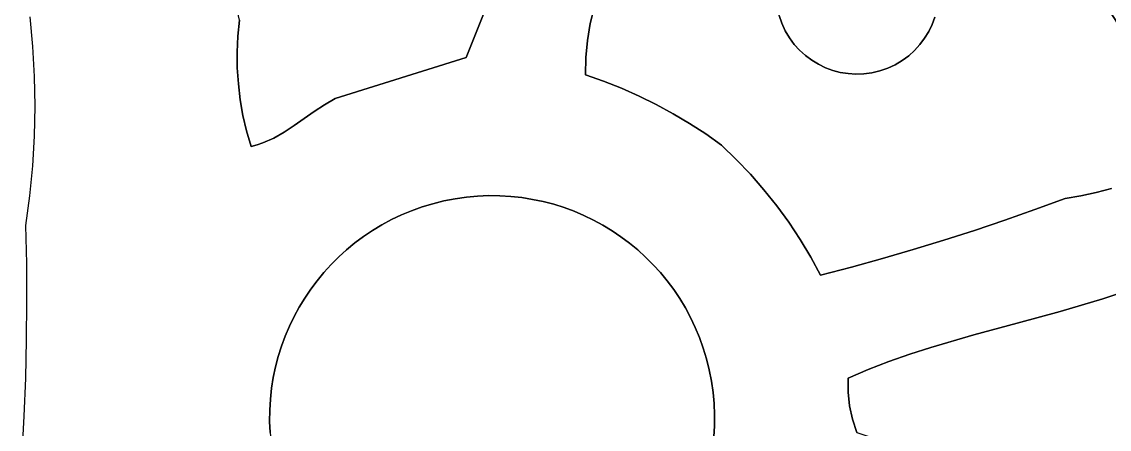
# Model space of a CAD drawing. Header units: inches. Extents: x 36.3 to 71.4, y 17.4 to 61.7.
# Drawn here: x 43.52 to 48.85, y 31.7 to 33.7 of the extents above; entities that cross this region are included whole.
import ezdxf

# ---------------------------------------------------------------- set-up
doc = ezdxf.new("R2010")
doc.units = ezdxf.units.IN
doc.layers.add('SURFACES_FOR_SKETCHUP', color=7, linetype='Continuous')

msp = doc.modelspace()

# ---------------------------------------------------------------- linework, layer by layer
at = {"layer": 'SURFACES_FOR_SKETCHUP'}
for points, invisible_edges in [([(45.0544, 33.3216), (45.18, 34.2571), (44.5849, 33.7062)], 11), ([(45.214, 34.2517), (45.18, 34.2571), (45.0544, 33.3216)], 10), ([(45.2485, 34.2495), (45.214, 34.2517), (45.0544, 33.3216)], 10), ([(45.0544, 33.3216), (45.6974, 33.5232), (45.2485, 34.2495)], 10), ([(45.2834, 34.2508), (45.2485, 34.2495), (45.6974, 33.5232)], 10), ([(45.6974, 33.5232), (45.8025, 33.7843), (45.2834, 34.2508)], 10), ([(47.2486, 33.9964), (47.4605, 33.4731), (47.4664, 34.2107)], 11), ([(47.4664, 34.2107), (47.4605, 33.4731), (47.9863, 33.9905)], 11), ([(48.8248, 33.797), (48.9035, 33.6773), (49.3016, 34.001)], 10), ([(47.2328, 33.7294), (47.2462, 33.6908), (47.2354, 33.9604)], 10), ([(47.2486, 33.9964), (47.2354, 33.9604), (47.2462, 33.6908)], 10), ([(47.2462, 33.6908), (47.4605, 33.4731), (47.2486, 33.9964)], 11), ([(47.9839, 33.685), (47.9863, 33.9905), (47.4605, 33.4731)], 11), ([(47.9839, 33.685), (47.9971, 33.7209), (47.9863, 33.9905)], 10), ([(46.3267, 33.7715), (46.5456, 33.3337), (46.3532, 33.8512)], 3), ([(46.5456, 33.3337), (47.2235, 33.7685), (46.3532, 33.8512)], 11), ([(48.9035, 33.6773), (48.8248, 33.797), (47.9839, 33.685)], 10), ([(47.9971, 33.7209), (47.9839, 33.685), (48.8248, 33.797)], 10), ([(43.5696, 33.5769), (44.5709, 33.7643), (43.5558, 33.723)], 3), ([(44.5709, 33.7643), (43.5696, 33.5769), (44.577, 33.6281)], 11), ([(44.577, 33.6281), (44.5849, 33.7062), (44.5709, 33.7643)], 8), ([(45.6974, 33.5232), (46.2842, 33.523), (45.8025, 33.7843)], 3), ([(46.2921, 33.607), (45.8025, 33.7843), (46.2842, 33.523)], 3), ([(46.3063, 33.6899), (45.8025, 33.7843), (46.2921, 33.607)], 3), ([(46.3267, 33.7715), (45.8025, 33.7843), (46.3063, 33.6899)], 3), ([(46.3063, 33.6899), (46.4594, 33.372), (46.3267, 33.7715)], 3), ([(46.4594, 33.372), (46.5456, 33.3337), (46.3267, 33.7715)], 10), ([(46.6301, 33.2921), (47.2235, 33.7685), (46.5456, 33.3337)], 3), ([(47.2235, 33.7685), (46.6301, 33.2921), (47.2328, 33.7294)], 3), ([(44.5849, 33.7062), (44.577, 33.6281), (45.0544, 33.3216)], 10), ([(46.2921, 33.607), (46.4594, 33.372), (46.3063, 33.6899)], 3), ([(46.7129, 33.2472), (47.2328, 33.7294), (46.6301, 33.2921)], 3), ([(47.2328, 33.7294), (46.7129, 33.2472), (47.2462, 33.6908)], 3), ([(46.794, 33.1991), (47.2462, 33.6908), (46.7129, 33.2472)], 3), ([(47.2462, 33.6908), (46.794, 33.1991), (47.2634, 33.6538)], 3), ([(47.2462, 33.6908), (47.2634, 33.6538), (47.426, 33.4897)], 10), ([(47.4605, 33.4731), (47.2462, 33.6908), (47.426, 33.4897)], 3), ([(47.7661, 33.4706), (47.9839, 33.685), (47.4605, 33.4731)], 11), ([(47.9839, 33.685), (47.7661, 33.4706), (47.9673, 33.6504)], 3), ([(47.9839, 33.685), (47.9673, 33.6504), (48.9035, 33.6773)], 10), ([(44.577, 33.6281), (43.5696, 33.5769), (44.5734, 33.5498)], 3), ([(44.577, 33.6281), (44.5734, 33.5498), (45.0544, 33.3216)], 10), ([(47.2634, 33.6538), (46.794, 33.1991), (47.2839, 33.6193)], 3), ([(47.3932, 33.5095), (47.2634, 33.6538), (47.3623, 33.5325)], 3), ([(47.426, 33.4897), (47.2634, 33.6538), (47.3932, 33.5095)], 3), ([(47.2634, 33.6538), (47.2839, 33.6193), (47.3623, 33.5325)], 10), ([(47.7661, 33.4706), (47.8032, 33.4879), (47.9673, 33.6504)], 10), ([(47.9673, 33.6504), (47.8032, 33.4879), (47.9474, 33.6176)], 3), ([(47.9474, 33.6176), (48.6367, 32.8305), (47.9673, 33.6504)], 3), ([(47.9673, 33.6504), (48.6367, 32.8305), (48.9035, 33.6773)], 11), ([(48.9774, 33.5543), (48.9035, 33.6773), (48.6367, 32.8305)], 10), ([(43.5778, 33.4304), (44.5734, 33.5498), (43.5696, 33.5769)], 3), ([(46.2842, 33.523), (46.3718, 33.4068), (46.2921, 33.607)], 3), ([(46.4594, 33.372), (46.2921, 33.607), (46.3718, 33.4068)], 3), ([(46.8731, 33.1478), (47.2839, 33.6193), (46.794, 33.1991)], 3), ([(47.2839, 33.6193), (46.8731, 33.1478), (47.3074, 33.5875)], 3), ([(46.9503, 33.0933), (47.3074, 33.5875), (46.8731, 33.1478)], 3), ([(47.3074, 33.5875), (46.9503, 33.0933), (47.3336, 33.5586)], 3), ([(47.3336, 33.5586), (47.3623, 33.5325), (47.2839, 33.6193)], 10), ([(47.2839, 33.6193), (47.3074, 33.5875), (47.3336, 33.5586)], 8), ([(47.9474, 33.6176), (47.8032, 33.4879), (47.9244, 33.5867)], 3), ([(47.8032, 33.4879), (47.8376, 33.5083), (47.9244, 33.5867)], 10), ([(47.8984, 33.558), (47.9244, 33.5867), (47.8376, 33.5083)], 10), ([(47.8984, 33.558), (48.489, 32.7765), (47.9244, 33.5867)], 3), ([(47.9244, 33.5867), (48.489, 32.7765), (47.9474, 33.6176)], 3), ([(48.6367, 32.8305), (47.9474, 33.6176), (48.489, 32.7765)], 3), ([(44.5734, 33.5498), (43.5778, 33.4304), (44.5741, 33.4716)], 3), ([(44.5741, 33.4716), (45.0015, 33.2909), (44.5734, 33.5498)], 3), ([(45.0015, 33.2909), (45.0544, 33.3216), (44.5734, 33.5498)], 10), ([(45.6974, 33.5232), (45.0544, 33.3216), (45.5334, 32.8056)], 10), ([(45.5334, 32.8056), (45.5873, 32.819), (45.6974, 33.5232)], 10), ([(45.5873, 32.819), (45.6425, 32.8298), (45.6974, 33.5232)], 10), ([(45.6425, 32.8298), (45.6981, 32.8378), (45.6974, 33.5232)], 10), ([(45.8631, 32.8446), (45.9172, 32.8414), (45.6974, 33.5232)], 10), ([(45.8085, 32.8451), (45.8631, 32.8446), (45.6974, 33.5232)], 10), ([(45.7535, 32.8428), (45.8085, 32.8451), (45.6974, 33.5232)], 10), ([(45.6981, 32.8378), (45.7535, 32.8428), (45.6974, 33.5232)], 10), ([(46.2827, 33.4382), (45.6974, 33.5232), (45.9172, 32.8414)], 11), ([(46.2842, 33.523), (45.6974, 33.5232), (46.2827, 33.4382)], 3), ([(46.2842, 33.523), (46.2827, 33.4382), (46.3718, 33.4068)], 8), ([(47.3336, 33.5586), (46.9503, 33.0933), (47.3623, 33.5325)], 3), ([(47.3623, 33.5325), (46.9503, 33.0933), (47.3932, 33.5095)], 3), ([(47.8376, 33.5083), (47.8694, 33.5318), (47.8984, 33.558)], 8), ([(47.8694, 33.5318), (47.8376, 33.5083), (48.3407, 32.7245)], 10), ([(47.8984, 33.558), (47.8694, 33.5318), (48.3407, 32.7245)], 10), ([(48.489, 32.7765), (47.8984, 33.558), (48.3407, 32.7245)], 3), ([(48.7136, 32.8435), (48.9774, 33.5543), (48.6367, 32.8305)], 3), ([(48.9774, 33.5543), (48.7136, 32.8435), (49.0464, 33.4282)], 3), ([(44.5741, 33.4716), (43.5778, 33.4304), (44.5791, 33.3935)], 3), ([(44.5741, 33.4716), (44.5791, 33.3935), (44.9512, 33.2574)], 10), ([(44.9512, 33.2574), (45.0015, 33.2909), (44.5741, 33.4716)], 10), ([(47.0231, 33.0233), (47.3932, 33.5095), (46.9503, 33.0933)], 3), ([(47.3932, 33.5095), (47.0231, 33.0233), (47.426, 33.4897)], 3), ([(47.0927, 32.9503), (47.426, 33.4897), (47.0231, 33.0233)], 3), ([(47.426, 33.4897), (47.0927, 32.9503), (47.4605, 33.4731)], 3), ([(47.4605, 33.4731), (47.0927, 32.9503), (47.4965, 33.4598)], 3), ([(47.4605, 33.4731), (47.4965, 33.4598), (47.7661, 33.4706)], 10), ([(47.7275, 33.4572), (47.7661, 33.4706), (47.4965, 33.4598)], 10), ([(47.7275, 33.4572), (48.042, 32.6266), (47.7661, 33.4706)], 3), ([(47.7661, 33.4706), (48.042, 32.6266), (47.8032, 33.4879)], 3), ([(47.8032, 33.4879), (48.1916, 32.6746), (47.8376, 33.5083)], 3), ([(48.1916, 32.6746), (47.8032, 33.4879), (48.042, 32.6266)], 3), ([(48.1916, 32.6746), (48.3407, 32.7245), (47.8376, 33.5083)], 10), ([(43.5803, 33.2838), (44.5791, 33.3935), (43.5778, 33.4304)], 3), ([(45.9708, 32.8355), (46.2827, 33.4382), (45.9172, 32.8414)], 3), ([(46.0236, 32.827), (46.2827, 33.4382), (45.9708, 32.8355)], 3), ([(46.0758, 32.816), (46.2827, 33.4382), (46.0236, 32.827)], 3), ([(46.1271, 32.8025), (46.2827, 33.4382), (46.0758, 32.816)], 3), ([(46.2827, 33.4382), (46.1271, 32.8025), (46.3718, 33.4068)], 3), ([(47.1589, 32.8743), (47.4965, 33.4598), (47.0927, 32.9503)], 3), ([(47.4965, 33.4598), (47.1589, 32.8743), (47.5336, 33.45)], 3), ([(47.2217, 32.7956), (47.5336, 33.45), (47.1589, 32.8743)], 3), ([(47.5336, 33.45), (47.2217, 32.7956), (47.5716, 33.4439)], 3), ([(47.5716, 33.4439), (47.2217, 32.7956), (47.6103, 33.4414)], 3), ([(47.2811, 32.7142), (47.6103, 33.4414), (47.2217, 32.7956)], 3), ([(47.6103, 33.4414), (47.2811, 32.7142), (47.6493, 33.4427)], 3), ([(47.7407, 32.5368), (47.6493, 33.4427), (47.2811, 32.7142)], 11), ([(47.4965, 33.4598), (47.5336, 33.45), (47.7275, 33.4572)], 10), ([(47.5336, 33.45), (47.5716, 33.4439), (47.7275, 33.4572)], 10), ([(47.7275, 33.4572), (47.5716, 33.4439), (47.6885, 33.4479)], 3), ([(47.6103, 33.4414), (47.6885, 33.4479), (47.5716, 33.4439)], 3), ([(47.6103, 33.4414), (47.6493, 33.4427), (47.6885, 33.4479)], 8), ([(47.6493, 33.4427), (47.8916, 32.5807), (47.6885, 33.4479)], 3), ([(47.8916, 32.5807), (47.6493, 33.4427), (47.7407, 32.5368)], 3), ([(47.6885, 33.4479), (47.8916, 32.5807), (47.7275, 33.4572)], 3), ([(48.042, 32.6266), (47.7275, 33.4572), (47.8916, 32.5807)], 3), ([(48.7897, 32.86), (49.0464, 33.4282), (48.7136, 32.8435)], 3), ([(48.8649, 32.8802), (49.0464, 33.4282), (48.7897, 32.86)], 3), ([(44.5791, 33.3935), (43.5803, 33.2838), (44.5883, 33.3159)], 3), ([(44.5791, 33.3935), (44.5883, 33.3159), (44.8537, 33.1888)], 10), ([(44.8537, 33.1888), (44.9512, 33.2574), (44.5791, 33.3935)], 10), ([(46.1775, 32.7866), (46.3718, 33.4068), (46.1271, 32.8025)], 3), ([(46.3718, 33.4068), (46.1775, 32.7866), (46.4594, 33.372)], 3), ([(46.227, 32.7683), (46.4594, 33.372), (46.1775, 32.7866)], 3), ([(46.4594, 33.372), (46.227, 32.7683), (46.5456, 33.3337)], 3), ([(43.5772, 33.1372), (44.5883, 33.3159), (43.5803, 33.2838)], 3), ([(44.5883, 33.3159), (43.5772, 33.1372), (44.6018, 33.2388)], 3), ([(44.5883, 33.3159), (44.6018, 33.2388), (44.8537, 33.1888)], 10), ([(45.0544, 33.3216), (45.0015, 33.2909), (45.3306, 32.7273)], 10), ([(45.4293, 32.7712), (45.4807, 32.7897), (45.0544, 33.3216)], 10), ([(45.4807, 32.7897), (45.5334, 32.8056), (45.0544, 33.3216)], 10), ([(45.3792, 32.7504), (45.4293, 32.7712), (45.0544, 33.3216)], 10), ([(45.3306, 32.7273), (45.3792, 32.7504), (45.0544, 33.3216)], 10), ([(46.2754, 32.7477), (46.5456, 33.3337), (46.227, 32.7683)], 3), ([(46.3227, 32.7248), (46.5456, 33.3337), (46.2754, 32.7477)], 3), ([(46.5456, 33.3337), (46.3227, 32.7248), (46.6301, 33.2921)], 3), ([(44.9512, 33.2574), (44.8537, 33.1888), (45.2378, 32.6744)], 10), ([(45.0015, 33.2909), (44.9512, 33.2574), (45.3306, 32.7273)], 10), ([(45.2834, 32.7019), (45.3306, 32.7273), (44.9512, 33.2574)], 10), ([(45.2378, 32.6744), (45.2834, 32.7019), (44.9512, 33.2574)], 10), ([(46.3687, 32.6998), (46.6301, 33.2921), (46.3227, 32.7248)], 3), ([(46.6301, 33.2921), (46.3687, 32.6998), (46.7129, 33.2472)], 3), ([(44.6018, 33.2388), (43.5772, 33.1372), (44.6195, 33.1625)], 3), ([(44.6195, 33.1625), (44.7534, 33.1279), (44.6018, 33.2388)], 3), ([(44.8044, 33.1566), (44.6018, 33.2388), (44.7534, 33.1279)], 3), ([(44.8044, 33.1566), (44.8537, 33.1888), (44.6018, 33.2388)], 10), ([(46.4135, 32.6725), (46.7129, 33.2472), (46.3687, 32.6998)], 3), ([(46.7129, 33.2472), (46.4135, 32.6725), (46.794, 33.1991)], 3), ([(46.4569, 32.6432), (46.794, 33.1991), (46.4135, 32.6725)], 3), ([(46.794, 33.1991), (46.4569, 32.6432), (46.8731, 33.1478)], 3), ([(43.5685, 32.9908), (44.6195, 33.1625), (43.5772, 33.1372)], 3), ([(44.6195, 33.1625), (43.5685, 32.9908), (44.6414, 33.0871)], 3), ([(44.6994, 33.1043), (44.6195, 33.1625), (44.671, 33.0948)], 3), ([(44.6414, 33.0871), (44.671, 33.0948), (44.6195, 33.1625)], 2), ([(44.7534, 33.1279), (44.6195, 33.1625), (44.6994, 33.1043)], 3), ([(44.8044, 33.1566), (44.7534, 33.1279), (45.1514, 32.6131)], 10), ([(44.8537, 33.1888), (44.8044, 33.1566), (45.1938, 32.6448)], 10), ([(45.1514, 32.6131), (45.1938, 32.6448), (44.8044, 33.1566)], 10), ([(45.1938, 32.6448), (45.2378, 32.6744), (44.8537, 33.1888)], 10), ([(46.4989, 32.6119), (46.8731, 33.1478), (46.4569, 32.6432)], 3), ([(46.8731, 33.1478), (46.4989, 32.6119), (46.9503, 33.0933)], 3), ([(44.6414, 33.0871), (45.0346, 32.5071), (44.671, 33.0948)], 3), ([(44.671, 33.0948), (45.0346, 32.5071), (44.6994, 33.1043)], 3), ([(44.6994, 33.1043), (45.0718, 32.5442), (44.7534, 33.1279)], 3), ([(45.0718, 32.5442), (44.6994, 33.1043), (45.0346, 32.5071)], 3), ([(45.1107, 32.5796), (45.1514, 32.6131), (44.7534, 33.1279)], 10), ([(45.0718, 32.5442), (45.1107, 32.5796), (44.7534, 33.1279)], 10), ([(46.5393, 32.5785), (46.9503, 33.0933), (46.4989, 32.6119)], 3), ([(46.9503, 33.0933), (46.5393, 32.5785), (47.0231, 33.0233)], 3), ([(43.5386, 32.5116), (44.6414, 33.0871), (43.5343, 32.6991)], 3), ([(43.5343, 32.6991), (44.6414, 33.0871), (43.5542, 32.8447)], 3), ([(44.6414, 33.0871), (43.5386, 32.5116), (44.8531, 32.2516)], 11), ([(43.5542, 32.8447), (44.6414, 33.0871), (43.5685, 32.9908)], 3), ([(44.8781, 32.2977), (44.6414, 33.0871), (44.8531, 32.2516)], 3), ([(44.9054, 32.3424), (44.6414, 33.0871), (44.8781, 32.2977)], 3), ([(44.9347, 32.3858), (44.6414, 33.0871), (44.9054, 32.3424)], 3), ([(44.9994, 32.4682), (44.6414, 33.0871), (44.966, 32.4278)], 3), ([(44.966, 32.4278), (44.6414, 33.0871), (44.9347, 32.3858)], 3), ([(45.0346, 32.5071), (44.6414, 33.0871), (44.9994, 32.4682)], 3), ([(46.5781, 32.5433), (47.0231, 33.0233), (46.5393, 32.5785)], 3), ([(47.0231, 33.0233), (46.5781, 32.5433), (47.0927, 32.9503)], 3), ([(46.6153, 32.5061), (47.0927, 32.9503), (46.5781, 32.5433)], 3), ([(46.6507, 32.4672), (47.0927, 32.9503), (46.6153, 32.5061)], 3), ([(47.0927, 32.9503), (46.6507, 32.4672), (47.1589, 32.8743)], 3), ([(48.7897, 32.86), (49.0255, 32.4087), (48.8649, 32.8802)], 3), ([(44.9347, 32.3858), (45.6425, 32.8298), (44.966, 32.4278)], 3), ([(45.6425, 32.8298), (44.9347, 32.3858), (46.4569, 32.6432)], 11), ([(44.966, 32.4278), (45.6425, 32.8298), (44.9994, 32.4682)], 3), ([(45.5873, 32.819), (44.9994, 32.4682), (45.6425, 32.8298)], 3), ([(45.6981, 32.8378), (45.6425, 32.8298), (46.3687, 32.6998)], 10), ([(46.4569, 32.6432), (46.4135, 32.6725), (45.6425, 32.8298)], 10), ([(46.4135, 32.6725), (46.3687, 32.6998), (45.6425, 32.8298)], 10), ([(45.6981, 32.8378), (46.2754, 32.7477), (45.7535, 32.8428)], 3), ([(46.3687, 32.6998), (46.3227, 32.7248), (45.6981, 32.8378)], 10), ([(46.2754, 32.7477), (45.6981, 32.8378), (46.3227, 32.7248)], 3), ([(45.7535, 32.8428), (46.1775, 32.7866), (45.8085, 32.8451)], 3), ([(46.227, 32.7683), (46.1775, 32.7866), (45.7535, 32.8428)], 10), ([(46.227, 32.7683), (45.7535, 32.8428), (46.2754, 32.7477)], 3), ([(45.8085, 32.8451), (46.1271, 32.8025), (45.8631, 32.8446)], 3), ([(46.1775, 32.7866), (46.1271, 32.8025), (45.8085, 32.8451)], 10), ([(46.0758, 32.816), (45.8631, 32.8446), (46.1271, 32.8025)], 3), ([(45.8631, 32.8446), (46.0758, 32.816), (45.9172, 32.8414)], 3), ([(45.9708, 32.8355), (45.9172, 32.8414), (46.0236, 32.827)], 2), ([(46.0758, 32.816), (46.0236, 32.827), (45.9172, 32.8414)], 10), ([(46.6842, 32.4265), (47.1589, 32.8743), (46.6507, 32.4672)], 3), ([(47.1589, 32.8743), (46.6842, 32.4265), (47.2217, 32.7956)], 3), ([(48.489, 32.7765), (48.8217, 32.339), (48.6367, 32.8305)], 3), ([(48.7136, 32.8435), (48.6367, 32.8305), (48.8217, 32.339)], 10), ([(48.7897, 32.86), (48.7136, 32.8435), (48.9244, 32.3726)], 10), ([(48.8217, 32.339), (48.9244, 32.3726), (48.7136, 32.8435)], 10), ([(49.0255, 32.4087), (48.7897, 32.86), (48.9244, 32.3726)], 3), ([(44.9994, 32.4682), (45.5873, 32.819), (45.0346, 32.5071)], 3), ([(45.0346, 32.5071), (45.5873, 32.819), (45.0718, 32.5442)], 3), ([(45.5334, 32.8056), (45.0718, 32.5442), (45.5873, 32.819)], 3), ([(45.0718, 32.5442), (45.5334, 32.8056), (45.1107, 32.5796)], 3), ([(45.1107, 32.5796), (45.5334, 32.8056), (45.1514, 32.6131)], 3), ([(45.4807, 32.7897), (45.1514, 32.6131), (45.5334, 32.8056)], 3), ([(45.1514, 32.6131), (45.4807, 32.7897), (45.1938, 32.6448)], 3), ([(45.4293, 32.7712), (45.1938, 32.6448), (45.4807, 32.7897)], 3), ([(46.7158, 32.3841), (47.2217, 32.7956), (46.6842, 32.4265)], 3), ([(47.2217, 32.7956), (46.7158, 32.3841), (47.2811, 32.7142)], 3), ([(48.3407, 32.7245), (48.6128, 32.2773), (48.489, 32.7765)], 3), ([(48.6128, 32.2773), (48.8217, 32.339), (48.489, 32.7765)], 10), ([(45.2378, 32.6744), (45.1938, 32.6448), (45.4293, 32.7712)], 10), ([(45.4293, 32.7712), (45.3792, 32.7504), (45.2378, 32.6744)], 10), ([(45.2834, 32.7019), (45.2378, 32.6744), (45.3792, 32.7504)], 10), ([(45.3306, 32.7273), (45.2834, 32.7019), (45.3792, 32.7504)], 2), ([(48.1916, 32.6746), (48.4011, 32.2195), (48.3407, 32.7245)], 3), ([(48.6128, 32.2773), (48.3407, 32.7245), (48.4011, 32.2195)], 3), ([(46.7454, 32.3401), (47.2811, 32.7142), (46.7158, 32.3841)], 3), ([(47.2811, 32.7142), (46.7454, 32.3401), (47.3368, 32.6302)], 3), ([(47.3368, 32.6302), (47.7407, 32.5368), (47.2811, 32.7142)], 3), ([(48.042, 32.6266), (48.189, 32.1618), (48.1916, 32.6746)], 3), ([(48.189, 32.1618), (48.4011, 32.2195), (48.1916, 32.6746)], 10), ([(44.9347, 32.3858), (46.7143, 31.121), (46.4569, 32.6432)], 11), ([(46.4569, 32.6432), (46.9008, 31.9354), (46.4989, 32.6119)], 3), ([(46.9008, 31.9354), (46.4569, 32.6432), (46.7143, 31.121)], 11), ([(46.4989, 32.6119), (46.9008, 31.9354), (46.5393, 32.5785)], 3), ([(46.773, 32.2945), (47.3368, 32.6302), (46.7454, 32.3401)], 3), ([(46.773, 32.2945), (46.7983, 32.2473), (47.3368, 32.6302)], 10), ([(47.3888, 32.5438), (47.3368, 32.6302), (46.7983, 32.2473)], 10), ([(47.3888, 32.5438), (47.5892, 32.4949), (47.3368, 32.6302)], 3), ([(47.7407, 32.5368), (47.3368, 32.6302), (47.5892, 32.4949)], 3), ([(48.042, 32.6266), (47.8916, 32.5807), (48.189, 32.1618)], 10), ([(46.5393, 32.5785), (46.8901, 31.9906), (46.5781, 32.5433)], 3), ([(46.8901, 31.9906), (46.5393, 32.5785), (46.9008, 31.9354)], 3), ([(47.8916, 32.5807), (47.7407, 32.5368), (47.9785, 32.1002)], 10), ([(47.9785, 32.1002), (48.189, 32.1618), (47.8916, 32.5807)], 10), ([(43.5399, 32.3242), (44.8096, 32.1559), (43.5386, 32.5116)], 3), ([(44.8302, 32.2043), (43.5386, 32.5116), (44.8096, 32.1559)], 3), ([(44.8302, 32.2043), (44.8531, 32.2516), (43.5386, 32.5116)], 10), ([(46.5781, 32.5433), (46.8901, 31.9906), (46.6153, 32.5061)], 3), ([(46.6153, 32.5061), (46.8767, 32.0445), (46.6507, 32.4672)], 3), ([(46.8767, 32.0445), (46.6153, 32.5061), (46.8901, 31.9906)], 3), ([(46.7983, 32.2473), (46.8215, 32.1987), (47.3888, 32.5438)], 10), ([(47.4371, 32.4551), (47.3888, 32.5438), (46.8215, 32.1987)], 10), ([(47.4371, 32.4551), (47.5892, 32.4949), (47.3888, 32.5438)], 2), ([(47.7407, 32.5368), (47.5892, 32.4949), (47.772, 32.0307)], 10), ([(47.8746, 32.0667), (47.9785, 32.1002), (47.7407, 32.5368)], 10), ([(47.772, 32.0307), (47.8746, 32.0667), (47.7407, 32.5368)], 10), ([(46.6507, 32.4672), (46.8767, 32.0445), (46.6842, 32.4265)], 3), ([(47.4371, 32.4551), (46.8215, 32.1987), (46.8423, 32.1486)], 9), ([(47.4371, 32.4551), (46.8423, 32.1486), (46.8607, 32.0972)], 9), ([(47.4371, 32.4551), (46.8607, 32.0972), (46.8767, 32.0445)], 9), ([(47.4371, 32.4551), (46.8767, 32.0445), (47.5718, 31.9494)], 11), ([(47.5892, 32.4949), (47.4371, 32.4551), (47.671, 31.9918)], 10), ([(47.5718, 31.9494), (47.671, 31.9918), (47.4371, 32.4551)], 10), ([(47.671, 31.9918), (47.772, 32.0307), (47.5892, 32.4949)], 10), ([(46.8607, 32.0972), (46.6842, 32.4265), (46.8767, 32.0445)], 3), ([(46.6842, 32.4265), (46.8607, 32.0972), (46.7158, 32.3841)], 3), ([(44.9347, 32.3858), (44.9054, 32.3424), (44.7481, 31.5714)], 10), ([(44.7481, 31.5714), (45.192, 30.8636), (44.9347, 32.3858)], 11), ([(46.7143, 31.121), (44.9347, 32.3858), (45.192, 30.8636)], 11), ([(46.8423, 32.1486), (46.7158, 32.3841), (46.8607, 32.0972)], 3), ([(46.7454, 32.3401), (46.7158, 32.3841), (46.8423, 32.1486)], 10), ([(48.8217, 32.339), (48.9769, 31.5415), (48.9244, 32.3726)], 3), ([(43.5383, 32.1367), (44.7753, 32.056), (43.5399, 32.3242)], 3), ([(44.7913, 32.1065), (43.5399, 32.3242), (44.7753, 32.056)], 3), ([(44.8096, 32.1559), (43.5399, 32.3242), (44.7913, 32.1065)], 3), ([(44.8781, 32.2977), (44.8531, 32.2516), (44.7401, 31.6271)], 10), ([(44.7401, 31.6271), (44.7481, 31.5714), (44.8781, 32.2977)], 10), ([(44.9054, 32.3424), (44.8781, 32.2977), (44.7481, 31.5714)], 10), ([(46.8423, 32.1486), (46.8215, 32.1987), (46.7454, 32.3401)], 10), ([(46.773, 32.2945), (46.7454, 32.3401), (46.8215, 32.1987)], 10), ([(46.7983, 32.2473), (46.773, 32.2945), (46.8215, 32.1987)], 2), ([(48.8217, 32.339), (48.6128, 32.2773), (48.9268, 31.5265)], 10), ([(48.9769, 31.5415), (48.8217, 32.339), (48.9268, 31.5265)], 3), ([(44.8302, 32.2043), (44.7401, 31.6271), (44.8531, 32.2516)], 3), ([(48.6128, 32.2773), (48.4011, 32.2195), (48.5689, 31.542)], 10), ([(48.5689, 31.542), (48.6189, 31.5268), (48.6128, 32.2773)], 10), ([(48.8245, 31.5093), (48.8759, 31.5157), (48.6128, 32.2773)], 10), ([(48.7728, 31.5072), (48.8245, 31.5093), (48.6128, 32.2773)], 10), ([(48.6189, 31.5268), (48.6697, 31.5159), (48.6128, 32.2773)], 10), ([(48.8759, 31.5157), (48.9268, 31.5265), (48.6128, 32.2773)], 10), ([(48.7211, 31.5094), (48.6128, 32.2773), (48.6697, 31.5159)], 3), ([(48.7728, 31.5072), (48.6128, 32.2773), (48.7211, 31.5094)], 3), ([(44.7401, 31.6271), (44.8302, 32.2043), (44.7351, 31.6824)], 3), ([(44.8096, 32.1559), (44.7351, 31.6824), (44.8302, 32.2043)], 3), ([(48.4011, 32.2195), (48.189, 32.1618), (48.3259, 31.5427)], 10), ([(48.4473, 31.5394), (48.4011, 32.2195), (48.3259, 31.5427)], 3), ([(48.4473, 31.5394), (48.5689, 31.542), (48.4011, 32.2195)], 10), ([(43.5338, 31.9494), (44.7508, 31.9526), (43.5383, 32.1367)], 3), ([(44.7619, 32.0047), (43.5383, 32.1367), (44.7508, 31.9526)], 3), ([(44.7753, 32.056), (43.5383, 32.1367), (44.7619, 32.0047)], 3), ([(44.8096, 32.1559), (44.7913, 32.1065), (44.7351, 31.6824)], 10), ([(48.189, 32.1618), (47.9785, 32.1002), (48.0846, 31.5665)], 10), ([(48.0846, 31.5665), (48.2049, 31.5517), (48.189, 32.1618)], 10), ([(48.2049, 31.5517), (48.3259, 31.5427), (48.189, 32.1618)], 10), ([(44.7913, 32.1065), (44.7753, 32.056), (44.7328, 31.7375)], 10), ([(44.7351, 31.6824), (44.7913, 32.1065), (44.7328, 31.7375)], 3), ([(47.9785, 32.1002), (47.8746, 32.0667), (47.9652, 31.587)], 10), ([(48.0846, 31.5665), (47.9785, 32.1002), (47.9652, 31.587)], 3), ([(44.7328, 31.7375), (44.7753, 32.056), (44.7333, 31.7921)], 3), ([(44.7619, 32.0047), (44.7333, 31.7921), (44.7753, 32.056)], 3), ([(46.8901, 31.9906), (47.5718, 31.9494), (46.8767, 32.0445)], 3), ([(47.772, 32.0307), (47.671, 31.9918), (47.7296, 31.6451)], 10), ([(47.7296, 31.6451), (47.8468, 31.6132), (47.772, 32.0307)], 10), ([(47.772, 32.0307), (47.8468, 31.6132), (47.8746, 32.0667)], 3), ([(47.9652, 31.587), (47.8746, 32.0667), (47.8468, 31.6132)], 3), ([(44.7333, 31.7921), (44.7619, 32.0047), (44.7365, 31.8462)], 3), ([(44.7619, 32.0047), (44.7508, 31.9526), (44.7365, 31.8462)], 10), ([(46.9008, 31.9354), (47.5718, 31.9494), (46.8901, 31.9906)], 3), ([(47.5718, 31.9494), (47.5721, 31.8814), (47.671, 31.9918)], 2), ([(47.5721, 31.8814), (47.5792, 31.8139), (47.671, 31.9918)], 10), ([(47.5792, 31.8139), (47.7296, 31.6451), (47.671, 31.9918)], 11), ([(43.5264, 31.7621), (44.7333, 31.7921), (43.5338, 31.9494)], 3), ([(44.7508, 31.9526), (43.5338, 31.9494), (44.7424, 31.8997)], 3), ([(44.7365, 31.8462), (43.5338, 31.9494), (44.7333, 31.7921)], 3), ([(44.7424, 31.8997), (43.5338, 31.9494), (44.7365, 31.8462)], 3), ([(44.7424, 31.8997), (44.7365, 31.8462), (44.7508, 31.9526)], 2), ([(46.7143, 31.121), (46.7436, 31.1644), (46.9008, 31.9354)], 10), ([(46.7436, 31.1644), (46.7708, 31.2092), (46.9008, 31.9354)], 10), ([(46.9088, 31.8798), (46.9008, 31.9354), (46.7708, 31.2092)], 10), ([(46.9088, 31.8798), (47.5718, 31.9494), (46.9008, 31.9354)], 3), ([(47.5718, 31.9494), (46.9088, 31.8798), (47.5721, 31.8814)], 3), ([(46.7708, 31.2092), (46.7959, 31.2552), (46.9088, 31.8798)], 10), ([(46.8188, 31.3025), (46.9088, 31.8798), (46.7959, 31.2552)], 3), ([(46.9088, 31.8798), (46.8188, 31.3025), (46.9139, 31.8244)], 3), ([(46.9139, 31.8244), (47.5721, 31.8814), (46.9088, 31.8798)], 3), ([(47.5721, 31.8814), (46.9139, 31.8244), (47.5792, 31.8139)], 3), ([(46.8394, 31.3509), (46.9139, 31.8244), (46.8188, 31.3025)], 3), ([(46.8394, 31.3509), (46.8577, 31.4004), (46.9139, 31.8244)], 10), ([(46.9139, 31.8244), (46.8577, 31.4004), (46.9162, 31.7694)], 3), ([(46.9162, 31.7694), (47.5792, 31.8139), (46.9139, 31.8244)], 3), ([(46.9157, 31.7148), (47.5792, 31.8139), (46.9162, 31.7694)], 3), ([(47.5792, 31.8139), (46.9157, 31.7148), (47.5932, 31.7474)], 3), ([(47.5932, 31.7474), (47.7296, 31.6451), (47.5792, 31.8139)], 3), ([(43.5161, 31.5749), (44.7351, 31.6824), (43.5264, 31.7621)], 3), ([(44.7333, 31.7921), (43.5264, 31.7621), (44.7328, 31.7375)], 3), ([(44.7328, 31.7375), (43.5264, 31.7621), (44.7351, 31.6824)], 3), ([(46.8577, 31.4004), (46.8736, 31.4508), (46.9162, 31.7694)], 10), ([(46.9162, 31.7694), (46.8736, 31.4508), (46.9157, 31.7148)], 3), ([(46.8871, 31.5021), (46.9157, 31.7148), (46.8736, 31.4508)], 3), ([(46.9157, 31.7148), (46.8871, 31.5021), (46.9124, 31.6607)], 3), ([(46.9124, 31.6607), (47.5932, 31.7474), (46.9157, 31.7148)], 3), ([(47.5932, 31.7474), (46.9124, 31.6607), (47.6139, 31.6826)], 3), ([(47.6139, 31.6826), (47.7296, 31.6451), (47.5932, 31.7474)], 2)]:
    msp.add_3dface(points, dxfattribs=dict(at, invisible_edges=invisible_edges))

doc.saveas('drawing.dxf')
